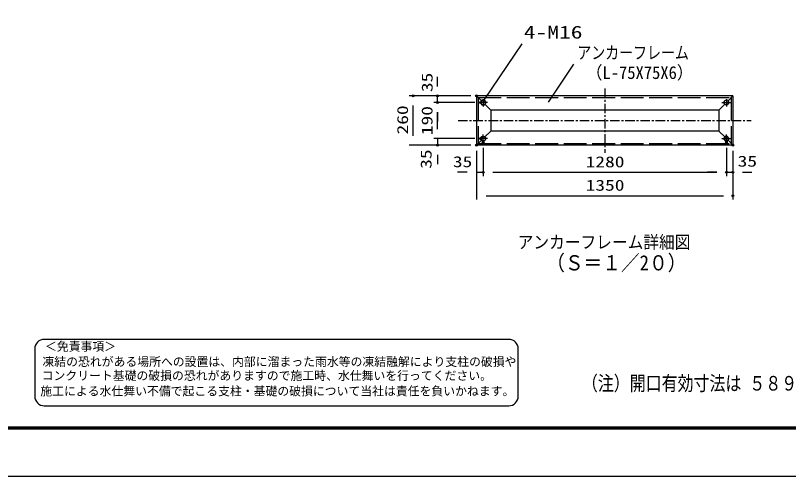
# Model space of a CAD drawing. Units: millimetres, scale not verified. Extents: x -5940 to 5940, y -4200 to 4200.
# Drawn here: x -964 to 3107, y -4200 to -1770 of the extents above; entities that cross this region are included whole.
import ezdxf
from ezdxf.enums import TextEntityAlignment as Align

# ---------------------------------------------------------------- set-up
doc = ezdxf.new("R2010")
doc.units = ezdxf.units.MM
doc.header["$LTSCALE"] = 20
doc.header["$PDMODE"] = 32
doc.header["$PDSIZE"] = 10
for name, pattern in [('DASHED', [7.5, 6, -1.5]), ('USER6', [4, 2.5, -0.5, 0.5, -0.5]), ('USER7', [50.8, 31.75, -6.35, 6.35, -6.35])]:
    doc.linetypes.add(name, pattern=pattern)
for name, color, linetype, lineweight in [('0-0_0', 7, 'Continuous', 25), ('0-1_1', 7, 'Continuous', 25), ('0-2_EXTCNT-L', 4, 'Continuous', 25), ('0-7_WAKU', 7, 'Continuous', 25), ('0-8_KOUZOU', 7, 'Continuous', 25), ('0-9_CENTER', 2, 'USER6', 25), ('0-A_BOLT', 1, 'USER7', 25), ('0-B_D-TTL-TXT', 2, 'Continuous', 25)]:
    doc.layers.add(name, color=color, linetype=linetype, lineweight=lineweight)
doc.layers.add('0-5_DEFPOINTS', color=7, linetype='Continuous')
doc.styles.add('ＭＳ ゴシック', font='')
doc.styles.get('ＭＳ ゴシック').set_extended_font_data('MS Gothic')

msp = doc.modelspace()

# ---------------------------------------------------------------- linework, layer by layer
at = {"layer": '0-0_0'}
for p, q in [((1701.91, -1918.6), (1503.75, -2213.33)), ((1974.81, -2026.5), (1841.26, -2227.3))]:
    msp.add_line(p, q, dxfattribs=at)
at = {"layer": '0-2_EXTCNT-L', "color": 2}
for p, q in [((1258.41, -2143.86), (1258.41, -2093.86)), ((1258.41, -2228.86), (1258.41, -2193.86)), ((1129.62, -2403.86), (1129.62, -2243.86)), ((1258.41, -2278.86), (1258.41, -2328.86)), ((1258.41, -2368.86), (1258.41, -2278.86)), ((1258.41, -2368.86), (1258.41, -2318.86)), ((1258.41, -2418.86), (1258.41, -2453.86)), ((1258.41, -2503.86), (1258.41, -2553.86)), ((1414.39, -2596.34), (1364.39, -2596.34)), ((1464.39, -2596.34), (1499.39, -2596.34)), ((1549.39, -2596.34), (2729.39, -2596.34)), ((1549.39, -2596.34), (1599.39, -2596.34)), ((2729.39, -2596.34), (2679.39, -2596.34)), ((2779.39, -2596.34), (2814.39, -2596.34)), ((2864.39, -2596.34), (2914.39, -2596.34)), ((1514.39, -2719.73), (2764.39, -2719.73))]:
    msp.add_line(p, q, dxfattribs=at)
at = {"layer": '0-2_EXTCNT-L', "color": 1}
for p, q in [((1434.39, -2193.86), (1109.62, -2193.86)), ((1434.39, -2193.86), (1238.41, -2193.86)), ((1454.75, -2228.86), (1238.41, -2228.86)), ((1454.75, -2228.86), (1238.41, -2228.86)), ((1454.75, -2418.86), (1238.41, -2418.86)), ((1454.75, -2418.86), (1238.41, -2418.86)), ((1434.39, -2453.86), (1109.62, -2453.86)), ((1434.39, -2453.86), (1238.41, -2453.86)), ((1499.39, -2467.45), (1499.39, -2616.34)), ((1499.39, -2467.45), (1499.39, -2616.34)), ((2779.39, -2467.45), (2779.39, -2616.34)), ((2779.39, -2467.45), (2779.39, -2616.34)), ((1464.39, -2483.86), (1464.39, -2739.73)), ((1464.39, -2483.86), (1464.39, -2616.34)), ((2814.39, -2483.86), (2814.39, -2739.73)), ((2814.39, -2483.86), (2814.39, -2616.34))]:
    msp.add_line(p, q, dxfattribs=at)
at = {"layer": '0-5_DEFPOINTS'}
for p in [(1129.62, -2193.86), (1258.41, -2193.86), (1464.39, -2193.86), (1258.41, -2228.86), (1484.75, -2228.86), (1484.75, -2418.86), (1499.39, -2437.45), (2779.39, -2437.45), (1258.41, -2453.86), (1464.39, -2453.86), (1464.39, -2453.86), (2814.39, -2453.86), (1499.39, -2596.34), (2779.39, -2596.34), (2814.39, -2596.34), (2814.39, -2719.73)]:
    msp.add_point(p, dxfattribs=at)
at = {"layer": '0-7_WAKU', "color": 3}
msp.add_lwpolyline([(-5940, 4200), (5940, 4200), (5940, -4200), (-5940, -4200)], close=True, dxfattribs=at)
at = {"layer": '0-7_WAKU'}
for points in [[(-5540, 3950), (5540, 3950), (5540, -3950), (-5540, -3950)], [(-5537.5, 3947.5), (5537.5, 3947.5), (5537.5, -3947.5), (-5537.5, -3947.5)], [(-5535, 3945), (5535, 3945), (5535, -3945), (-5535, -3945)], [(-5532.5, 3942.5), (5532.5, 3942.5), (5532.5, -3942.5), (-5532.5, -3942.5)], [(-5530, 3940), (5530, 3940), (5530, -3940), (-5530, -3940)]]:
    msp.add_lwpolyline(points, close=True, dxfattribs=at)
at = {"layer": '0-8_KOUZOU'}
for p, q in [((2814.39, -2193.86), (1464.39, -2193.86)), ((1464.39, -2193.86), (1464.39, -2453.86)), ((1464.39, -2193.86), (1490.61, -2220.08)), ((2814.39, -2193.86), (2788.17, -2220.08)), ((2814.39, -2193.86), (2814.39, -2453.86)), ((1508.17, -2237.64), (1539.39, -2268.86)), ((2770.61, -2237.64), (2739.39, -2268.86)), ((2739.39, -2268.86), (1539.39, -2268.86)), ((1539.39, -2268.86), (1539.39, -2378.86)), ((2739.39, -2268.86), (2739.39, -2378.86)), ((1508.17, -2410.08), (1539.39, -2378.86)), ((2739.39, -2378.86), (1539.39, -2378.86)), ((2770.61, -2410.08), (2739.39, -2378.86)), ((1464.39, -2453.86), (1490.61, -2427.64)), ((2814.39, -2453.86), (2788.17, -2427.64)), ((2814.39, -2453.86), (1464.39, -2453.86))]:
    msp.add_line(p, q, dxfattribs=at)
at = {"layer": '0-8_KOUZOU', "color": 3, "linetype": 'DASHED'}
for p, q in [((1473.39, -2202.86), (2805.39, -2202.86)), ((1473.39, -2202.86), (1473.39, -2444.86)), ((2805.39, -2202.86), (2805.39, -2444.86)), ((1473.39, -2444.86), (2805.39, -2444.86))]:
    msp.add_line(p, q, dxfattribs=at)
at = {"layer": '0-9_CENTER'}
for p, q in [((2139.39, -2154.65), (2139.39, -2493.24)), ((1367.1, -2323.86), (2910.47, -2323.86))]:
    msp.add_line(p, q, dxfattribs=at)
at = {"layer": '0-A_BOLT'}
for p, q in [((1522.45, -2228.86), (1476.11, -2228.86)), ((1499.39, -2210.27), (1499.39, -2250.23)), ((2756.32, -2228.86), (2802.67, -2228.86)), ((2779.39, -2210.27), (2779.39, -2250.23)), ((1499.39, -2437.45), (1499.39, -2397.49)), ((2779.39, -2437.45), (2779.39, -2397.49)), ((1522.45, -2418.86), (1476.11, -2418.86)), ((2756.32, -2418.86), (2802.67, -2418.86))]:
    msp.add_line(p, q, dxfattribs=at)
at = {"layer": '0-A_BOLT', "color": 7, "linetype": 'Continuous'}
for points in [[(1513.24, -2228.86), (1506.31, -2216.87), (1492.46, -2216.87), (1485.54, -2228.86), (1492.46, -2240.85), (1506.31, -2240.85)], [(2765.54, -2228.86), (2772.46, -2216.87), (2786.31, -2216.87), (2793.24, -2228.86), (2786.31, -2240.85), (2772.46, -2240.85)], [(1513.24, -2418.86), (1506.31, -2430.85), (1492.46, -2430.85), (1485.54, -2418.86), (1492.46, -2406.87), (1506.31, -2406.87)], [(2765.54, -2418.86), (2772.46, -2430.85), (2786.31, -2430.85), (2793.24, -2418.86), (2786.31, -2406.87), (2772.46, -2406.87)]]:
    msp.add_lwpolyline(points, close=True, dxfattribs=at)
for centre in [(1499.39, -2228.86), (2779.39, -2228.86), (1499.39, -2418.86), (2779.39, -2418.86)]:
    msp.add_circle(centre, 11.99, dxfattribs=at)
at = {"layer": '0-B_D-TTL-TXT'}
for p, q in [((1633.51, -3476.89), (-812.04, -3476.89)), ((-862.04, -3526.89), (-862.04, -3776.89)), ((1683.51, -3776.89), (1683.51, -3526.89)), ((-812.04, -3826.89), (1633.51, -3826.89))]:
    msp.add_line(p, q, dxfattribs=at)
for centre, start, end in [((-812.04, -3526.89), 90, 180), ((1633.51, -3526.89), 0, 90), ((-812.04, -3776.89), 180, 270), ((1633.51, -3776.89), 270, 0)]:
    msp.add_arc(centre, 50, start, end, dxfattribs=at)

# ---------------------------------------------------------------- texts
at = {"layer": '0-0_0', "color": 3, "style": 'ＭＳ ゴシック'}
for s, height, width, p in [('4-M16', 67.3, 1.35, (1712.91, -1911.55)), ('アンカーフレーム', 67.3, 0.8, (1994.81, -2019.46)), ('（L-75X75X6）', 67.35, 0.95, (2039.83, -2124.64))]:
    msp.add_text(s, height=height, dxfattribs=dict(at, width=width)).set_placement(p, align=Align.BOTTOM_LEFT)
at = {"layer": '0-1_1', "color": 4, "style": 'ＭＳ ゴシック', "width": 0.9}
for s, height, p in [('アンカーフレーム詳細図', 67.35, (1680.71, -3018.36)), ('（Ｓ＝１／2０）', 80.21, (1830.76, -3137.47))]:
    msp.add_text(s, height=height, dxfattribs=at).set_placement(p, align=Align.BOTTOM_LEFT)
at = {"layer": '0-2_EXTCNT-L', "color": 3, "style": 'ＭＳ ゴシック', "width": 1.3}
for s, p in [('35', (1249.95, -2173.48)), ('260', (1120.72, -2396.72)), ('190', (1249.51, -2400.36)), ('35', (1244.44, -2577.88))]:
    msp.add_text(s, height=57.77, rotation=90, dxfattribs=at).set_placement(p, align=Align.BOTTOM_LEFT)
for s, p in [('35', (1339.45, -2586.74)), ('1280', (2038.6, -2587.44)), ('35', (2838.96, -2583.99)), ('1350', (2038.6, -2710.84))]:
    msp.add_text(s, height=57.77, dxfattribs=at).set_placement(p, align=Align.BOTTOM_LEFT)
at = {"layer": '0-7_WAKU', "style": 'ＭＳ ゴシック', "width": 0.8}
msp.add_text('（注）開口有効寸法は ５８９０ です', height=76.97, dxfattribs=at).set_placement((2018.73, -3769.96), align=Align.BOTTOM_LEFT)
at = {"layer": '0-B_D-TTL-TXT', "color": 7, "style": 'ＭＳ ゴシック'}
for s, p in [('＜免責事項＞ \u3000\u3000', (-808.33, -3551.07)), ('凍結の恐れがある場所への設置は、内部に溜まった雨水等の凍結融解により支柱の破損や', (-821.86, -3631.57)), ('コンクリート基礎の破損の恐れがありますので施工時、水仕舞いを行ってください。', (-825.97, -3704.99)), ('施工による水仕舞い不備で起こる支柱・基礎の破損について当社は責任を負いかねます。 ', (-832.96, -3786.49))]:
    msp.add_text(s, height=45.75, dxfattribs=at).set_placement(p, align=Align.BOTTOM_LEFT)

doc.saveas('drawing.dxf')
